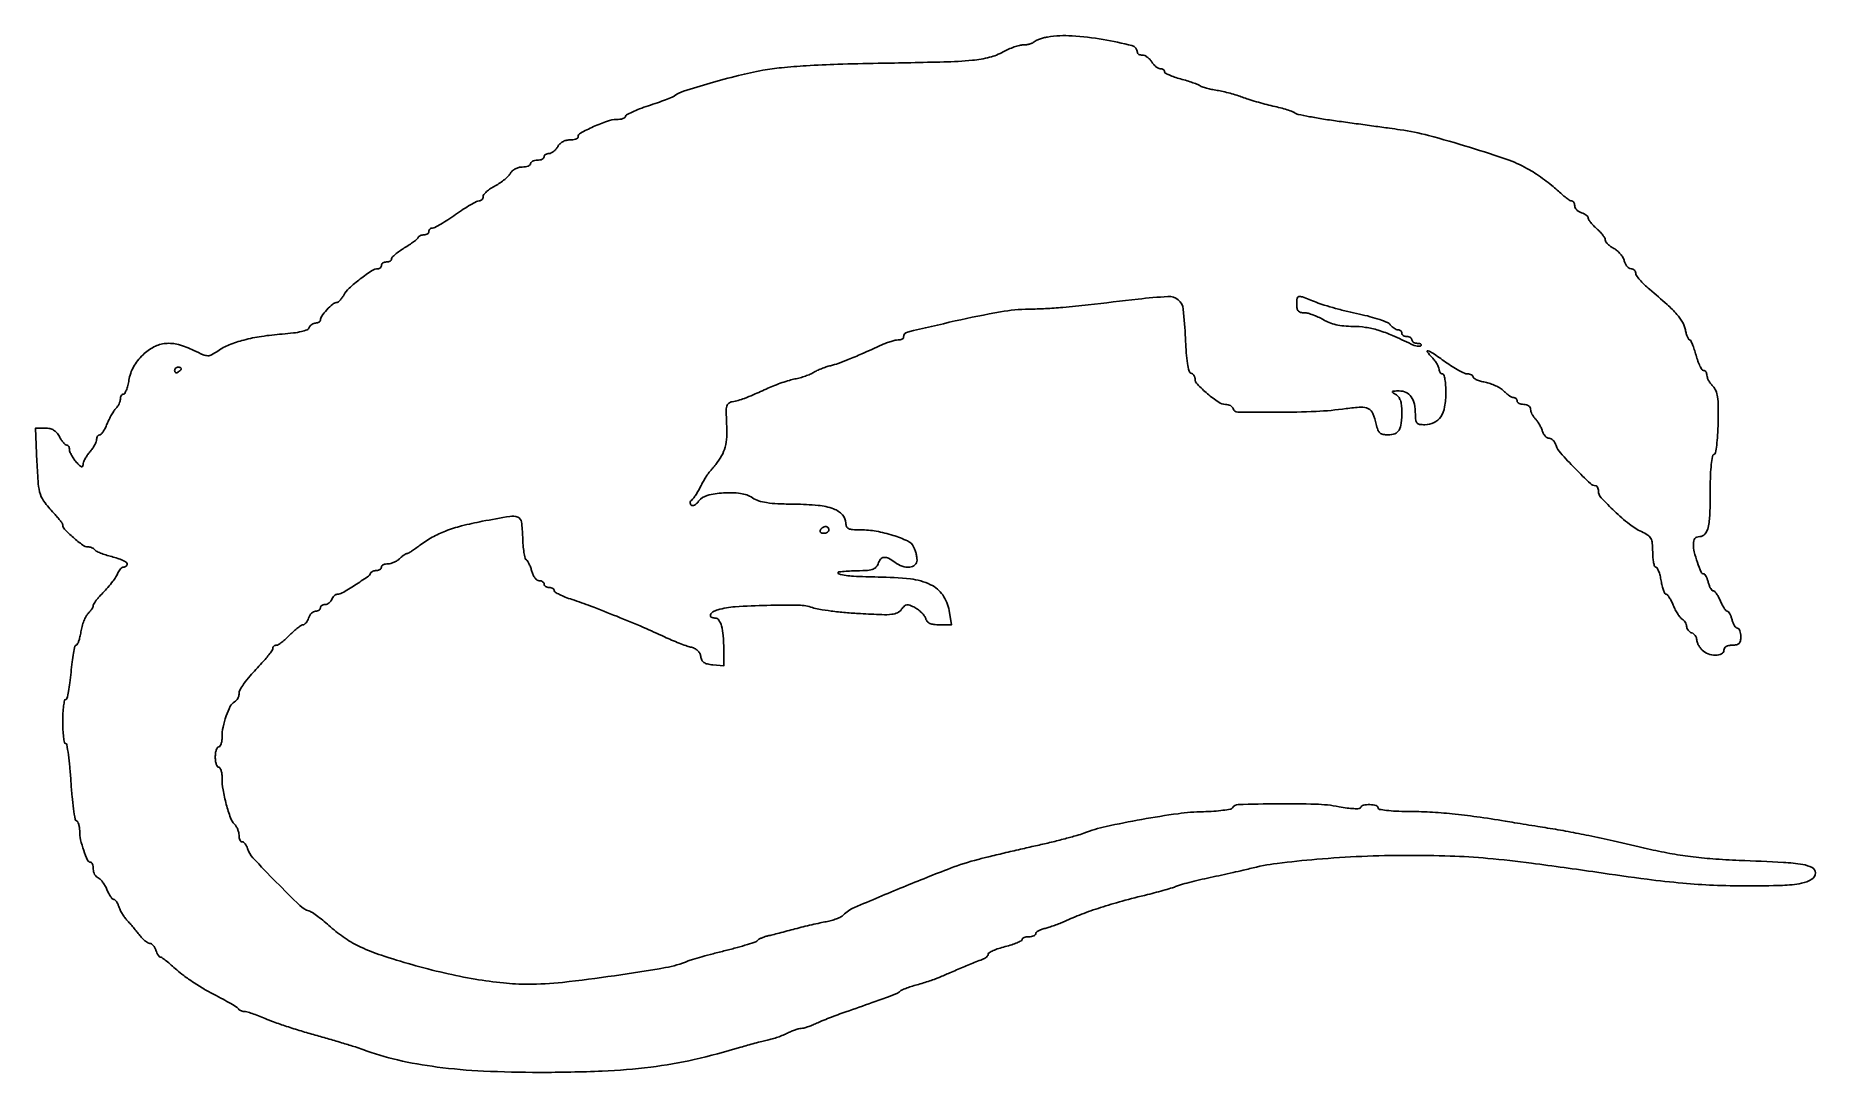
# Model space of a CAD drawing. Extents: x 0 to 525, y 0 to 306.
import ezdxf

# ---------------------------------------------------------------- set-up
doc = ezdxf.new("R2010")
doc.units = 0

msp = doc.modelspace()

# ---------------------------------------------------------------- linework, layer by layer
for points in [[(298.5, 305.334234, 0.022436), (297.281836, 305.079479, 0.023031), (296.102188, 304.718347, 0.023537), (295.112512, 304.311312, 0.083633), (294.55, 303.923053, -0.087842), (294.026728, 303.568297, -0.035348), (293.212372, 303.271147, -0.033609), (292.269018, 303.068086, -0.036223), (291.330416, 303, 0.061283), (290.211279, 302.862314, 0.021865), (288.665409, 302.403446, 0.021313), (286.996006, 301.746532, 0.023565), (285.445126, 300.969179, -0.065397), (281.403004, 299.349319, -0.03986), (276.326776, 298.473437, -0.016776), (267.889442, 297.986593, -0.001842), (248.5, 297.590921, 0.003655), (236.65979, 297.306366, 0.007382), (227.339, 296.876373, 0.009231), (220.003987, 296.293311, 0.020991), (214.5, 295.519026, 0.015348), (207.309217, 293.968096, 0.009403), (198.930796, 291.721966, 0.006047), (191.092552, 289.358805, 0.085784), (188.5, 288.022033, -0.065198), (187.799039, 287.623476, -0.005194), (185.810937, 286.837687, -0.006964), (183.408207, 285.954937, -0.005283), (180.75, 285.051577, 0.011501), (178.162966, 284.136362, 0.017887), (175.982812, 283.217689, 0.012452), (174.27393, 282.372145, 0.278487), (174, 281.91847, -0.248413), (173.813291, 281.565855, -0.065621), (173.224362, 281.2698, -0.050708), (172.370974, 281.066901, -0.033036), (171.359531, 281, 0.084537), (168.657598, 280.539883, 0.022576), (164.595336, 278.905615, 0.01559), (160.693151, 276.978042, 0.276975), (160, 275.822745, -0.25474), (159.827756, 275.506605, -0.062805), (159.27596, 275.241681, -0.04892), (158.479413, 275.05987, -0.031671), (157.535184, 275, 0.06707), (156.476687, 274.857372, 0.061821), (155.461803, 274.43858, 0.063312), (154.602331, 273.796922, 0.078068), (154, 273, -0.052011), (153.481872, 272.235006, -0.050946), (152.813763, 271.5875, -0.055403), (152.103741, 271.145075, -0.112104), (151.464816, 271, 0.066486), (150.904866, 270.925212, 0.083557), (150.43029, 270.70625, 0.099365), (150.112892, 270.381345, 0.14491), (150, 270, -0.191087), (149.848523, 269.618118, -0.088204), (149.4125, 269.29375, -0.068025), (148.765418, 269.073693, -0.048028), (148, 269, 0.048028), (147.234582, 268.926307, 0.068025), (146.5875, 268.70625, 0.088204), (146.151477, 268.381882, 0.191087), (146, 268, -0.224226), (145.819221, 267.61715, -0.075912), (145.27596, 267.29375, -0.057746), (144.479035, 267.073148, -0.038692), (143.535184, 267, 0.065861), (142.520692, 266.865786, 0.055386), (141.510582, 266.469668, 0.057623), (140.655768, 265.885483, 0.091448), (140.104154, 265.194613, -0.073606), (139.492203, 264.369851, -0.024395), (138.373381, 263.354967, -0.023686), (137.006097, 262.335729, -0.02481), (135.56897, 261.467209, 0.025702), (134.202497, 260.638059, 0.033343), (133.048385, 259.73596, 0.035276), (132.223702, 258.885768, 0.176718), (132, 258.272596, -0.093726), (131.908134, 257.78682, -0.096537), (131.645574, 257.373825, -0.099091), (131.25382, 257.097393, -0.104618), (130.793444, 257, 0.122331), (130.05741, 256.817184, 0.009475), (128.266236, 255.825, 0.012509), (126.156634, 254.532112, 0.009217), (123.884495, 253, -0.008347), (121.620683, 251.467762, -0.011544), (119.536685, 250.175, -0.008249), (117.7681, 249.172572, -0.125439), (117.091052, 249, 0.090487), (116.674516, 248.923995, 0.095518), (116.320496, 248.70625, 0.099675), (116.083619, 248.381517, 0.108302), (116, 248, -0.140362), (115.890798, 247.618662, -0.099913), (115.583854, 247.29375, -0.085122), (115.1248, 247.074923, -0.068857), (114.583333, 247, 0.051798), (114.016733, 246.941145, 0.054621), (113.484896, 246.767175, 0.060911), (113.064205, 246.511013, 0.12669), (112.833333, 246.207405, -0.120784), (112.519333, 245.784353, -0.011352), (111.496354, 244.975252, -0.014029), (110.210545, 244.060355, -0.010586), (108.75, 243.125846, 0.016623), (107.313587, 242.18215, 0.023269), (106.101563, 241.239473, 0.020861), (105.197107, 240.398094, 0.197457), (105, 239.918441, -0.160334), (104.8847, 239.568123, -0.096665), (104.559375, 239.269792, -0.078256), (104.073653, 239.068305, -0.059325), (103.5, 239, 0.064853), (102.926543, 238.925306, 0.082425), (102.440625, 238.70625, 0.098894), (102.115568, 238.381354, 0.148195), (102, 238, -0.097674), (101.924726, 237.618342, -0.097613), (101.710171, 237.29375, -0.098259), (101.389873, 237.076391, -0.10042), (101.013348, 237, 0.147729), (99.234771, 236.462779, 0.016811), (95.780262, 233.995041, 0.020038), (92.494851, 231.261394, 0.083534), (90.901116, 229.25, -0.030473), (90.355971, 228.388747, -0.037408), (89.742925, 227.660937, -0.040855), (89.151908, 227.148472, -0.159499), (88.698316, 227, 0.185312), (87.646058, 226.596139, 0.024652), (85.926313, 224.887263, 0.025622), (84.383511, 223.010488, 0.160561), (84, 221.84699, -0.161355), (83.892955, 221.523918, -0.096445), (83.590803, 221.248803, -0.077907), (83.13974, 221.062969, -0.058893), (82.606989, 221, 0.087562), (82.035773, 220.899194, 0.066444), (81.471123, 220.60376, 0.065791), (80.998375, 220.166752, 0.081898), (80.696355, 219.651097, -0.209673), (80.075623, 219.023332, -0.035418), (78.429282, 218.501643, -0.028333), (76.029297, 218.066379, -0.011819), (72.754442, 217.740697, 0.018021), (66.649675, 217.057028, 0.02741), (61.423068, 215.98464, 0.031967), (57.093875, 214.544755, 0.054156), (53.73235, 212.737879, -0.026718), (51.921731, 211.632778, -0.130799), (50.765524, 211.356632, -0.095707), (49.449561, 211.646086, -0.010875), (46.666626, 212.919338, 0.045562), (42.142465, 214.621106, 0.089002), (38.318021, 214.970801, 0.100472), (34.920278, 213.969355, 0.071084), (31.69457, 211.623248, 0.031778), (30.102648, 209.867529, 0.041312), (28.89453, 208.064716, 0.043419), (28.044101, 206.165661, 0.041746), (27.520823, 204.123248, -0.020206), (27.187741, 202.543297, -0.030963), (26.760906, 201.211204, -0.031572), (26.307011, 200.234726, -0.274756), (25.912102, 200, 0.154293), (25.564242, 199.890038, 0.097867), (25.26793, 199.580357, 0.080326), (25.067976, 199.117674, 0.061982), (25, 198.571429, -0.071899), (24.90709, 197.928656, -0.038063), (24.620407, 197.17433, -0.036919), (24.202363, 196.43235, -0.046868), (23.70777, 195.821429, 0.047457), (23.120736, 195.094582, 0.015977), (22.404712, 193.933482, 0.015731), (21.690155, 192.591183, 0.017383), (21.086449, 191.25, -0.021649), (20.513304, 190.005184, -0.030491), (19.889667, 188.954688, -0.03088), (19.298057, 188.189957, -0.215917), (18.87868, 188, 0.151245), (18.543581, 187.896263, 0.098405), (18.258112, 187.604322, 0.081374), (18.065558, 187.168016, 0.063392), (18, 186.65301, -0.097252), (17.868081, 185.981189, -0.02829), (17.4125, 185.024305, -0.027277), (16.765465, 183.981775, -0.026119), (16, 183, 0.028902), (15.234573, 182.006932, 0.02877), (14.5875, 180.930749, 0.030036), (14.134856, 179.927334, 0.09118), (14, 179.193981, -0.137617), (13.859293, 178.692434, -0.366974), (13.53233, 178.583961, -0.102864), (12.949757, 178.97243, -0.015809), (12, 180, -0.026119), (11.234535, 180.981775, -0.027277), (10.5875, 182.024305, -0.02829), (10.131919, 182.981189, -0.097252), (10, 183.65301, 0.059797), (9.938174, 184.168131, 0.078632), (9.755888, 184.604322, 0.096897), (9.485945, 184.896432, 0.159232), (9.16898, 185, -0.183041), (8.764828, 185.153081, -0.03302), (8.189046, 185.734375, -0.031775), (7.573145, 186.542722, -0.024046), (7, 187.5, 0.053721), (6.223235, 188.638479, 0.081383), (5.309906, 189.411384, 0.081411), (4.197923, 189.85223, 0.053797), (2.82848, 190), (-0.005081, 190), (0.40055, 180.061535, 0.009093), (0.784706, 173.55554, 0.063557), (1.428368, 170.445929, 0.083755), (2.777334, 167.9659, 0.021636), (5.75, 164.497306, -0.011967), (6.611796, 163.530221, -0.01626), (7.339062, 162.614965, -0.013155), (7.890994, 161.829656, -0.147636), (8, 161.468531, 0.198376), (8.519621, 160.210382, 0.01668), (11.135006, 157.753764, 0.017962), (13.90673, 155.490158, 0.163665), (15.36406, 155, -0.052232), (15.984887, 154.934968, -0.048479), (16.595299, 154.74238, -0.051897), (17.10632, 154.459078, -0.102183), (17.423985, 154.122995, 0.144088), (17.873243, 153.720124, 0.01647), (19.133654, 153.169501, 0.0188), (20.713542, 152.608251, 0.014269), (22.483002, 152.108597, -0.019244), (24.213698, 151.60125, -0.028939), (25.673132, 151.015793, -0.0283), (26.750241, 150.433022, -0.260212), (27, 149.985602, -0.103775), (26.921095, 149.609523, -0.098939), (26.697031, 149.289521, -0.096761), (26.362303, 149.075073, -0.094495), (25.968615, 149, 0.135188), (25.52679, 148.878318, 0.062056), (25.051546, 148.508377, 0.054875), (24.617185, 147.966557, 0.049969), (24.295006, 147.326391, -0.047026), (23.703043, 146.132758, -0.028304), (22.795646, 144.837136, -0.015668), (21.286177, 143.040995, -0.003075), (18.453582, 139.916112, 0.021219), (17.897146, 139.255615, 0.024563), (17.42699, 138.580839, 0.024679), (17.090029, 137.978553, 0.115696), (17, 137.594684, -0.121637), (16.906349, 137.215418, -0.026594), (16.559513, 136.633309, -0.026204), (16.074488, 135.98582, -0.022525), (15.500471, 135.357614, 0.076158), (14.880414, 134.513193, 0.026955), (14.256872, 133.144415, 0.026019), (13.723531, 131.543234, 0.027743), (13.372663, 129.929042, -0.018728), (13.07369, 128.423381, -0.029003), (12.692922, 127.154156, -0.02843), (12.28897, 126.215233, -0.284217), (11.940916, 126, 0.350717), (11.596645, 125.724649, 0.009009), (11.168473, 123.65, 0.015279), (10.765011, 121.067074, 0.009346), (10.439598, 118, -0.010132), (10.109318, 114.932994, -0.016525), (9.690923, 112.35, -0.01045), (9.242786, 110.293248, -0.346822), (8.870875, 110, 0.35763), (8.526918, 109.717902, 0.015948), (8.255819, 108.090625, 0.020719), (8.062717, 105.992015, 0.012582), (8, 103.5, 0.01239), (8.061763, 101.007973, 0.020411), (8.251942, 98.909375, 0.015516), (8.518766, 97.279014, 0.35868), (8.857673, 97, -0.368159), (9.221343, 96.690238, -0.005423), (9.670652, 93.695313, -0.011741), (10.08865, 90.063394, -0.007119), (10.420868, 85.75, 0.007589), (10.758948, 81.41371, 0.011966), (11.194329, 77.706771, 0.006024), (11.666885, 74.640112, 0.272458), (12.063195, 74.166667, -0.181797), (12.42389, 73.861922, -0.050057), (12.724813, 73.168772, -0.043664), (12.931168, 72.255771, -0.033765), (13, 71.237665, 0.054734), (13.289132, 68.604309, 0.028718), (14.18859, 65.430233, 0.021253), (15.316033, 62.574836, 0.296302), (16.200888, 62, -0.229125), (16.50698, 61.851962, -0.073899), (16.765261, 61.403281, -0.056292), (16.941601, 60.746548, -0.037482), (17, 59.968615, 0.06403), (17.105057, 59.151609, 0.061391), (17.41373, 58.375187, 0.066256), (17.869698, 57.754189, 0.110123), (18.408443, 57.39676, -0.105479), (19.032923, 56.990659, -0.034232), (19.759439, 56.15491, -0.032379), (20.46176, 55.088579, -0.031257), (21.029763, 53.928145, 0.0221), (21.553492, 52.806642, 0.030952), (22.124675, 51.860143, 0.031585), (22.667092, 51.172671, 0.21305), (23.053933, 51, -0.191346), (23.411474, 50.857972, -0.050338), (23.822577, 50.383501, -0.043631), (24.216788, 49.704741, -0.032919), (24.531333, 48.90128, 0.036961), (24.905181, 47.968591, 0.020792), (25.486835, 46.895446, 0.020659), (26.167671, 45.85531, 0.031588), (26.84872, 45.020048, -0.008464), (27.62302, 44.155301, -0.003905), (28.602437, 43.005469, -0.003866), (29.613648, 41.780233, -0.005355), (30.5, 40.665009, 0.025513), (31.352501, 39.676891, 0.029864), (32.259892, 38.834578, 0.031042), (33.097657, 38.228299, 0.132086), (33.682612, 38.046241, -0.139304), (34.181836, 37.883068, -0.063041), (34.704298, 37.426083, -0.05535), (35.169472, 36.768461, -0.049473), (35.5, 36, 0.02908), (35.793056, 35.234174, 0.039771), (36.148958, 34.5875, 0.044876), (36.512649, 34.130614, 0.205), (36.817832, 34, -0.160746), (37.242734, 33.859774, -0.00689), (38.512635, 32.891762, -0.011188), (39.997223, 31.672794, -0.007677), (41.628191, 30.227273, 0.027104), (43.694423, 28.534579, 0.01235), (46.561823, 26.541336, 0.012188), (49.694506, 24.58435, 0.016397), (52.627747, 22.977273, -0.006277), (55.285207, 21.590462, -0.009257), (57.579192, 20.301137, -0.005128), (59.46903, 19.166224, -0.15152), (59.833333, 18.75, 0.123422), (60.058084, 18.462688, 0.059724), (60.460542, 18.220313, 0.053869), (60.965537, 18.055692, 0.051919), (61.500428, 18, -0.072683), (62.283245, 17.885601, -0.009915), (63.862063, 17.379777, -0.011232), (65.71893, 16.697037, -0.009272), (67.667095, 15.888602, 0.017844), (70.191842, 14.891279, 0.005681), (74.017834, 13.584378, 0.005662), (78.317002, 12.223936, 0.006282), (82.5, 11.009377, -0.003168), (86.621875, 9.840344, -0.003148), (90.7375, 8.616706, -0.003085), (94.322441, 7.502025, -0.012276), (96.5, 6.75085, 0.032849), (106.74451, 3.681956, 0.024231), (118.402814, 1.597439, 0.020431), (132.121479, 0.392295, 0.011795), (148.691553, 0.008205, 0.010025), (167.143773, 0.385847, 0.021054), (181.434688, 1.569167, 0.024146), (194.266311, 3.811419, 0.018635), (208, 7.443481, -0.005518), (209.965446, 8.018827, -0.004074), (212.1526, 8.613771, -0.004117), (214.229, 9.142214, -0.009205), (215.81736, 9.50168, 0.019814), (217.282855, 9.866183, 0.012815), (218.948271, 10.397876, 0.012886), (220.551529, 11.002127, 0.023673), (221.81736, 11.588089, -0.018239), (222.943392, 12.124268, -0.018107), (224.108205, 12.578359, -0.018293), (225.153536, 12.900488, -0.064534), (225.848871, 12.993839, 0.063559), (226.568545, 13.089037, 0.015199), (227.727155, 13.433339, 0.015377), (229.043518, 13.913855, 0.014674), (230.348871, 14.481359, -0.01219), (231.935651, 15.180606, -0.004581), (234.189981, 16.085013, -0.004535), (236.663323, 17.025313, -0.005497), (239, 17.8604, 0.001439), (246.784596, 20.571434, 0.00653), (251.295008, 22.223265, 0.006162), (254.252389, 23.39229, 0.130291), (255, 23.958139, -0.127316), (255.403395, 24.26719, -0.009914), (256.675, 24.776038, -0.013025), (258.239914, 25.320417, -0.009576), (260, 25.844831, 0.006266), (261.869529, 26.388408, 0.005875), (263.765625, 26.990006, 0.005858), (265.435182, 27.563178, 0.020034), (266.5, 27.991544, -0.004382), (269.644252, 29.37228, -0.002268), (273.59636, 31.045426, -0.001858), (277.361503, 32.602904, -0.012516), (279.25, 33.321247, 0.04461), (279.919544, 33.626377, 0.052469), (280.485937, 34.032109, 0.060518), (280.874367, 34.471906, 0.151792), (281, 34.876203, -0.272035), (281.254551, 35.309444, -0.022614), (282.46875, 35.915782, -0.025247), (284.083991, 36.537528, -0.016518), (286, 37.096638, 0.014262), (287.916217, 37.646439, 0.022104), (289.53125, 38.239887, 0.01799), (290.767007, 38.810095, 0.282825), (291, 39.18905, -0.224318), (291.146671, 39.499525, -0.075874), (291.5875, 39.761783, -0.057719), (292.23414, 39.940682, -0.038669), (293, 40, 0.042643), (293.765676, 40.06542, 0.062301), (294.4125, 40.261905, 0.081793), (294.850821, 40.550695, 0.209225), (295, 40.891592, -0.219718), (295.179619, 41.280607, -0.046275), (295.807813, 41.722651, -0.04045), (296.696856, 42.14103, -0.02868), (297.75, 42.468706, 0.016463), (299.01839, 42.829629, 0.00861), (300.573438, 43.357701, 0.008555), (302.151165, 43.954621, 0.01296), (303.5, 44.532425, -0.016539), (308.527159, 46.64347, -0.013036), (314.096301, 48.60359, -0.011401), (320.481945, 50.506017, -0.007232), (328, 52.443997, 0.005189), (330.635182, 53.111812, 0.005675), (333.178125, 53.815387, 0.005333), (335.339254, 54.464865, 0.028014), (336.5, 54.899945, -0.035341), (337.720082, 55.337002, -0.005162), (340.2625, 56.02152, -0.005815), (343.290444, 56.765873, -0.004958), (346.5, 57.481911, 0.001515), (349.83209, 58.201236, 0.001425), (353.228399, 58.955353, 0.001416), (356.235345, 59.640971, 0.004936), (358.171144, 60.108306, -0.030219), (366.203135, 61.622539, -0.01045), (377.946109, 62.860335, -0.01015), (391.235724, 63.709631, -0.010263), (404.499916, 64.014691, -0.00916), (417.238387, 63.812762, -0.013653), (428.36108, 63.128127, -0.010642), (441.267266, 61.701875, -0.003351), (460.5, 59.029878, 0.00363), (475.337265, 56.977002, 0.009864), (485.884888, 55.806733, 0.012477), (494.941525, 55.209773, 0.010084), (504.6849, 55.00807, 0.007331), (515.254254, 55.15742, 0.039995), (520.935843, 55.777667, 0.093715), (523.937195, 56.961047, 0.257565), (525, 58.887351, 0.283037), (524.064949, 60.406843, 0.076752), (521.260379, 61.318551, 0.027044), (515.588138, 61.927951, 0.002965), (502.5, 62.543794, -0.007935), (494.701519, 62.988452, -0.013243), (488.159906, 63.640242, -0.014282), (482.025963, 64.594644, -0.011535), (475.5, 65.958253, 0.001701), (465.377186, 68.282099, 0.004526), (458.12984, 69.851092, 0.005903), (452.091425, 71.027088, 0.005824), (446, 72.06577, -0.000627), (443.075684, 72.533186, -0.00039), (439.646875, 73.088397, -0.000391), (436.265581, 73.64134, -0.000709), (433.5, 74.099848, 0.006479), (425.109787, 75.391579, 0.010195), (417.871644, 76.260026, 0.011385), (411.250757, 76.765875, 0.012117), (404.75, 76.956088, -0.009589), (401.235354, 77.041144, -0.018845), (398.448478, 77.267538, -0.014758), (396.350533, 77.580874, -0.363053), (396, 78, 0.341964), (395.437949, 78.725698, 0.058344), (393.588302, 78.97928, 0.05526), (391.652203, 78.803165, 0.259162), (390.833333, 78.101757, -0.300759), (390.410429, 77.792668, -0.021577), (388.884258, 77.787031, -0.023848), (386.890045, 77.96125, -0.013566), (384.5, 78.351757, 0.039471), (377.592829, 79.115932, 0.010359), (366.448368, 79.233712, 0.00398), (354.741458, 79.021677, 0.252987), (353.019913, 78.03222, -0.212219), (352.440135, 77.636433, -0.012115), (350.253163, 77.29129, -0.016799), (347.548149, 77.023424, -0.011405), (344.455699, 76.892533, 0.029428), (336.981375, 76.30587, 0.010153), (326.275154, 74.605853, 0.00985), (315.761381, 72.502202, 0.035656), (309.223644, 70.562218, -0.020616), (307.160611, 69.881945, -0.004849), (303.65632, 68.921179, -0.004987), (299.601579, 67.894807, -0.004888), (295.5, 66.942353, 0.001967), (291.123458, 65.952954, 0.001407), (286.234375, 64.812956, 0.00142), (281.581441, 63.700252, 0.003045), (278, 62.809901, 0.029257), (269.849044, 60.214645, 0.0061), (255.901459, 54.660816, 0.003201), (241.535741, 48.628537, 0.095652), (238.291327, 46.434184, -0.077105), (237.518638, 45.869038, -0.025867), (236.241801, 45.289835, -0.025031), (234.740621, 44.785537, -0.026132), (233.217854, 44.442162, 0.009982), (231.408872, 44.095208, 0.004133), (228.976495, 43.557098, 0.004087), (226.377931, 42.937247, 0.005256), (224, 42.322848, -0.001572), (221.710941, 41.713384, -0.001498), (219.38125, 41.108398, -0.001485), (217.319819, 40.586184, -0.005338), (216, 40.270939, 0.022952), (215.005288, 39.995984, 0.026159), (214.083507, 39.640701, 0.026664), (213.342942, 39.261249, 0.115558), (212.986405, 38.924465, -0.166676), (212.489992, 38.541818, -0.005063), (209.983922, 37.721736, -0.009491), (206.967207, 36.83087, -0.006359), (203.486405, 35.921844, 0.003221), (199.899042, 35.009004, 0.003921), (196.552257, 34.106296, 0.003308), (193.749627, 33.306721, 0.027299), (192.5, 32.865929, -0.055557), (185.780906, 30.914183, -0.006908), (170.733124, 28.518454, -0.008531), (155.42413, 26.56358, -0.027636), (145.198784, 26.003806, -0.025738), (138.009584, 26.378219, -0.016017), (129.642104, 27.519242, -0.014757), (120.513264, 29.341918, -0.012563), (111, 31.78835, -0.010165), (102.0181, 34.538857, -0.029221), (95.956613, 36.931233, -0.039238), (91.302262, 39.55168, -0.036647), (87, 42.921627, 0.012074), (85.140897, 44.531207, 0.013575), (83.276084, 45.985353, 0.012905), (81.630415, 47.133908, 0.068418), (80.641988, 47.6076, -0.114738), (77.965585, 49.20738, -0.006258), (70.942479, 56.151505, -0.006357), (64.105324, 63.261696, -0.111909), (62.499892, 66.000341, 0.039716), (62.188254, 66.765608, 0.049705), (61.777703, 67.4126, 0.058095), (61.3355, 67.858863, 0.170089), (60.932612, 68, -0.196334), (60.576353, 68.1455, -0.08644), (60.273955, 68.566518, -0.066345), (60.068636, 69.190413, -0.046391), (60, 69.928571, 0.057614), (59.903442, 70.763757, 0.03888), (59.612424, 71.678795, 0.039041), (59.185921, 72.531719, 0.060801), (58.680592, 73.178571, -0.111026), (57.487915, 75.066261, -0.020266), (56.251405, 79.038014, -0.022896), (55.304441, 83.363922, -0.042456), (55, 86.94282, 0.031022), (54.927264, 88.114014, 0.048057), (54.70625, 89.101953, 0.06142), (54.384422, 89.787664, 0.257818), (54, 90, -0.254951), (53.615738, 90.209557, -0.06271), (53.29375, 90.88125, -0.048861), (53.072766, 91.850749, -0.031626), (53, 93, -0.031626), (53.072766, 94.149251, -0.048861), (53.29375, 95.11875, -0.06271), (53.615738, 95.790443, -0.254951), (54, 96, 0.247111), (54.383849, 96.202045, 0.066195), (54.70625, 96.837416, 0.051078), (54.927146, 97.758792, 0.033322), (55, 98.850777, -0.050052), (55.299282, 101.832995, -0.034253), (56.202891, 105.116863, -0.032941), (57.417154, 107.966134, -0.141871), (58.66093, 109.29969, 0.069956), (59.173169, 109.71226, 0.053549), (59.606648, 110.287142, 0.054421), (59.901113, 110.928622, 0.080576), (60, 111.538259, -0.11961), (60.316182, 112.841072, -0.038975), (61.364904, 114.535999, -0.022986), (63.288596, 116.924806, -0.005318), (66.75, 120.757339, 0.011293), (67.994868, 122.169243, 0.015485), (69.045312, 123.497708, 0.012176), (69.846917, 124.635543, 0.148423), (70, 125.139879, -0.119428), (70.079493, 125.46794, -0.100673), (70.30365, 125.747339, -0.092135), (70.638895, 125.93497, -0.081806), (71.033704, 126, 0.143532), (71.598992, 126.165687, 0.019336), (72.625206, 126.88125, 0.021015), (73.80141, 127.851206, 0.016287), (75, 129, -0.015244), (76.193675, 130.14887, -0.019992), (77.354999, 131.11875, -0.0179), (78.364006, 131.839143, -0.147107), (78.898909, 132, 0.166069), (79.314856, 132.14207, 0.059433), (79.767835, 132.5875, 0.050861), (80.185789, 133.234657, 0.041141), (80.5, 134, -0.06077), (80.849532, 134.764714, -0.063046), (81.36914, 135.4125, -0.069989), (81.972302, 135.851427, -0.122947), (82.567388, 136, 0.068054), (83.114976, 136.074877, 0.084602), (83.57917, 136.29375, 0.099744), (83.889573, 136.61866, 0.141874), (84, 137, -0.138107), (84.107379, 137.381338, -0.100138), (84.409197, 137.70625, -0.085896), (84.860624, 137.925009, -0.070083), (85.393011, 138, 0.096313), (85.968559, 138.111903, 0.06686), (86.545909, 138.440625, 0.064359), (87.037471, 138.926569, 0.074185), (87.361626, 139.5, -0.056739), (87.660091, 140.073628, -0.058393), (88.077414, 140.559375, -0.064684), (88.544726, 140.889605, -0.1221), (88.990055, 141, 0.134362), (90.390358, 141.383212, 0.007869), (94.193194, 143.714672, 0.007681), (97.928715, 146.167868, 0.139934), (98.833333, 147.25, -0.12921), (99.063522, 147.537453, -0.058488), (99.484896, 147.779687, -0.052342), (100.016711, 147.944374, -0.048968), (100.583333, 148, 0.068857), (101.1248, 148.074923, 0.085122), (101.583854, 148.29375, 0.099913), (101.890798, 148.618662, 0.140362), (102, 149, -0.185417), (102.146613, 149.381768, -0.090018), (102.566518, 149.70625, -0.069864), (103.190576, 149.926196, -0.049879), (103.928571, 150, 0.064082), (104.776513, 150.109123, 0.039128), (105.73125, 150.440625, 0.038656), (106.641413, 150.925727, 0.054664), (107.357143, 151.5, -0.019568), (107.978223, 152.07428, -0.023849), (108.603975, 152.559375, -0.02339), (109.158035, 152.910604, -0.130283), (109.495293, 153, 0.133806), (109.887473, 153.106866, 0.008803), (110.896887, 153.725286, 0.012257), (112.084062, 154.52325, 0.008825), (113.370549, 155.46906, -0.036651), (116.955877, 157.809528, -0.034775), (120.906661, 159.648014, -0.029168), (125.667259, 161.16091, -0.01508), (131.76506, 162.519541, -0.00577), (139.905729, 163.980121, -0.135444), (142.213406, 163.740978, -0.272891), (143.32514, 162.324613, -0.027428), (143.672799, 157.866556, 0.014039), (143.795167, 155.472103, 0.019887), (144.048249, 153.353698, 0.016432), (144.377161, 151.657503, 0.193735), (144.752927, 151.116556, -0.108353), (145.159249, 150.700855, -0.027888), (145.613887, 149.873301, -0.027054), (146.038376, 148.847943, -0.024604), (146.36508, 147.75, 0.047896), (146.732199, 146.697928, 0.058314), (147.275432, 145.807813, 0.068948), (147.902723, 145.201168, 0.159069), (148.519052, 145, -0.065727), (149.085195, 144.925255, -0.083036), (149.564972, 144.70625, -0.099156), (149.885879, 144.381348, -0.14642), (150, 144, 0.148195), (150.115568, 143.618646, 0.098894), (150.440625, 143.29375, 0.082425), (150.926543, 143.074694, 0.064853), (151.5, 143, -0.059406), (152.07365, 142.931602, -0.07832), (152.559375, 142.729858, -0.096705), (152.884695, 142.431138, -0.160145), (153, 142.080367, 0.26404), (153.251475, 141.637359, 0.018817), (154.542188, 140.931278, 0.022576), (156.23819, 140.178358, 0.014844), (158.25, 139.459974, -0.012987), (163.732047, 137.525347, -0.004693), (171.419677, 134.50269, -0.004786), (179.279649, 131.238909, -0.009217), (185.5, 128.449263, 0.008982), (187.611792, 127.500989, 0.008186), (189.822252, 126.598258, 0.008219), (191.82421, 125.856329, 0.02614), (193.192773, 125.453587, -0.053273), (194.361483, 125.039674, -0.076067), (195.269032, 124.420564, -0.084547), (195.883025, 123.615569, -0.085547), (196.192773, 122.655955, 0.082033), (196.520973, 121.614369, 0.124397), (197.141579, 120.90172, 0.094527), (198.163246, 120.447544, 0.033436), (199.75, 120.186642), (203, 119.873283), (202.986345, 124.686642, 0.017901), (202.826627, 128.818517, 0.049565), (202.324972, 131.681086, 0.083695), (201.512419, 133.409143, 0.245846), (200.383369, 134, -0.127475), (199.313683, 134.277221, -0.367216), (199.063827, 134.941474, -0.177133), (199.766573, 135.784812, -0.060953), (201.25, 136.418474, -0.054164), (206.349263, 137.313351, -0.010424), (215.733303, 137.732647, -0.008803), (225.152614, 137.791027, -0.082847), (229.122366, 137.082073, 0.045205), (231.07572, 136.579771, 0.00883), (234.674178, 136.059127, 0.00931), (238.904648, 135.602976, 0.008502), (243.27909, 135.288408, 0.004298), (249.660881, 134.99344, 0.035716), (252.554443, 135.09131, 0.087276), (254.234951, 135.573318, 0.122099), (255.428572, 136.571429, -0.04083), (256.287384, 137.56458, -0.164614), (256.99914, 137.908305, -0.131839), (257.867966, 137.787133, -0.022668), (259.382911, 137.062664, -0.040511), (260.414825, 136.397777, -0.035172), (261.379362, 135.545533, -0.036768), (262.143765, 134.644075, -0.080794), (262.550817, 133.839888, 0.104631), (263.030379, 132.994168, 0.106664), (263.808505, 132.422123, 0.075988), (264.976579, 132.099194, 0.029519), (266.655286, 132), (270.175796, 132), (269.468511, 136.186381, 0.110004), (267.589405, 140.803752, 0.131694), (264.019664, 143.830647, 0.083265), (258.050673, 145.516487, 0.02436), (248.5, 146.094103, -0.011132), (241.238626, 146.340784, -0.046478), (236.916421, 146.990095, -0.826742), (236.947622, 147.57962, -0.030343), (241.182612, 147.90032, 0.009037), (244.919963, 148.023657, 0.057155), (246.794839, 148.336331, 0.124236), (247.854721, 148.952562, 0.12302), (248.5, 150, -0.095172), (249.223322, 151.333193, -0.199964), (250.245038, 151.877109, -0.143257), (251.620636, 151.612403, -0.043246), (253.44113, 150.468197, 0.07525), (255.64542, 149.271582, 0.109934), (257.82831, 148.990335, 0.162182), (259.378775, 149.668676, 0.21231), (260, 151.065741, 0.039404), (259.926679, 151.994667, 0.023381), (259.701203, 153.082979, 0.023308), (259.372619, 154.154114, 0.036802), (258.982819, 155.032103, 0.163188), (257.182052, 156.729561, 0.03132), (252.938165, 158.374299, 0.033225), (247.970208, 159.593662, 0.043593), (243.318499, 160, -0.015149), (240.969264, 160.071193, -0.092442), (239.796107, 160.364446, -0.185242), (239.210334, 160.962345, -0.102563), (239, 161.976947, 0.190443), (238.029481, 164.432583, 0.116312), (235.398499, 166.180691, 0.065338), (230.813494, 167.227094, 0.021341), (223.871555, 167.582922, -0.008291), (218.909974, 167.707575, -0.026739), (215.626011, 168.021039, -0.040471), (213.276299, 168.570037, -0.067506), (211.445954, 169.443455, 0.11314), (207.929395, 170.745931, 0.048214), (202.88338, 170.912721, 0.047746), (198.092221, 170.145763, 0.173014), (195.577947, 168.437487, -0.045259), (194.977597, 167.755508, -0.071779), (194.343187, 167.30718, -0.101165), (193.776511, 167.1502, -0.216803), (193.360721, 167.305945, -0.107759), (193.129734, 167.665756, -0.11776), (193.079455, 168.077264, -0.11394), (193.220921, 168.477488, -0.096114), (193.530555, 168.804373, 0.074181), (193.999629, 169.258259, 0.0161), (194.657634, 170.17691, 0.016451), (195.356548, 171.300492, 0.015088), (196.001594, 172.5, -0.009245), (196.648641, 173.737686, -0.008709), (197.353593, 174.975743, -0.008704), (198.016313, 176.050767, -0.029675), (198.5, 176.715296, -0.000218), (198.963061, 177.277551, -0.000118), (199.533702, 177.969483, -0.000117), (200.115248, 178.673962, -0.000185), (200.614729, 179.278282, 0.045889), (202.347599, 181.814696, 0.061596), (203.391113, 184.392754, 0.053682), (203.860799, 187.412304, 0.025771), (203.843211, 191.338044, -0.008148), (203.701171, 194.912644, -0.068885), (203.884117, 196.508578, -0.172826), (204.444627, 197.338589, -0.119304), (205.5, 197.781167, 0.029339), (207.232388, 198.165394, 0.021454), (209.103272, 198.785013, 0.012777), (211.672137, 199.835779, 0.002852), (216, 201.766055, -0.013761), (217.978853, 202.597379, -0.010221), (220.20625, 203.409827, -0.010348), (222.340945, 204.090384, -0.022899), (224, 204.50014, 0.019869), (225.486588, 204.857762, 0.015817), (227.059375, 205.357141, 0.016098), (228.488598, 205.913571, 0.038231), (229.5, 206.439973, -0.029976), (230.476902, 206.969074, -0.014472), (231.78356, 207.533115, -0.014295), (233.183742, 208.04418, -0.019903), (234.465309, 208.414903, 0.024528), (236.770151, 209.104788, 0.011334), (239.69638, 210.21474, 0.007665), (243.696642, 211.908572, 0.002387), (249.651129, 214.572273, -0.016941), (250.974862, 215.118781, -0.01642), (252.346282, 215.580605, -0.016577), (253.577934, 215.906713, -0.056481), (254.401129, 216, 0.046715), (255.013082, 216.057299, 0.06668), (255.530332, 216.228645, 0.0868), (255.879276, 216.481049, 0.19528), (256, 216.778366, -0.34668), (257.2239, 218.331386, -0.00376), (271.285147, 221.600294, -0.010665), (284.668053, 224.307155, -0.042468), (293, 225.087249, 0.011282), (297.867927, 225.238356, 0.009521), (303.008458, 225.612398, 0.004988), (310.506528, 226.377237, 0.000793), (325.18257, 228.045929, -0.014003), (334.02505, 228.815371, -0.189215), (337.053148, 227.827949, -0.19665), (338.540117, 225.061711, -0.015295), (339.176297, 216.514664, 0.008137), (339.435458, 212.199246, 0.020194), (339.803783, 209.055737, 0.020329), (340.248305, 206.836327, 0.258199), (340.804299, 206.2319, -0.085149), (341.261298, 205.98718, -0.069295), (341.648763, 205.588316, -0.069745), (341.910384, 205.101665, -0.088733), (342, 204.600666, 0.196817), (342.687105, 202.922743, 0.023223), (345.70703, 200.126121, 0.025008), (348.992061, 197.625804, 0.151283), (351.013053, 197, -0.063869), (351.740454, 196.906703, -0.063467), (352.422434, 196.632812, -0.069287), (352.95821, 196.228034, -0.115567), (353.254806, 195.75, 0.317728), (354.622866, 194.751882, 0.003813), (366.259184, 194.665758, 0.011353), (377.708724, 194.928328, 0.023855), (386.566293, 195.757455, -0.021577), (390.956174, 196.18855, -0.133565), (393.151541, 195.718745, -0.176813), (394.484912, 194.271332, -0.044579), (395.463456, 191.166384, 0.033057), (395.947993, 189.495798, 0.122684), (396.555686, 188.593146, 0.138064), (397.47209, 188.139431, 0.046365), (398.972466, 188, 0.091433), (400.964632, 188.367371, 0.173188), (402.189448, 189.415229, 0.106576), (402.827657, 191.422918, 0.023862), (403, 195.032097, 0.02916), (402.895863, 196.816227, 0.056863), (402.571038, 198.20221, 0.073517), (402.023712, 199.226898, 0.101857), (401.25, 199.919901, -0.017769), (400.327215, 200.502236, -0.457292), (400.297269, 200.762602, -0.199505), (400.6585, 200.929876, -0.007157), (402.214816, 200.969591, -0.112923), (404.267059, 200.524241, -0.132293), (405.784307, 199.242008, -0.102661), (406.702355, 197.079584, -0.04926), (407, 194.065741, 0.028844), (407.098515, 192.359462, 0.156461), (407.476516, 191.525919, 0.173196), (408.245534, 191.114101, 0.037182), (409.777759, 191, 0.112497), (412.504114, 191.621277, 0.136687), (414.467509, 193.342594, 0.101641), (415.630927, 196.283331, 0.043562), (416, 200.511431, 0.017141), (415.927853, 202.615386, 0.027923), (415.70625, 204.387733, 0.027074), (415.391006, 205.708177, 0.33203), (415, 206, -0.130232), (414.618647, 206.101042, -0.100668), (414.29375, 206.385235, -0.088576), (414.07524, 206.810359, -0.07466), (414, 207.311439, 0.102457), (413.865281, 207.961982, 0.029783), (413.401057, 208.880532, 0.028583), (412.74141, 209.877232, 0.027063), (411.961045, 210.811439, -0.024448), (410.506972, 212.533796, -0.739491), (410.722811, 212.835342, -0.070228), (412.137727, 212.127007, -0.004655), (415.867115, 209.5, 0.014558), (417.85188, 208.159926, 0.017744), (419.786765, 207.028125, 0.016447), (421.458552, 206.197963, 0.107413), (422.36943, 206, -0.052537), (422.993286, 205.934268, -0.072392), (423.52102, 205.738942, -0.092308), (423.875506, 205.450453, -0.177734), (424, 205.111291, 0.258587), (424.213417, 204.726224, 0.036562), (425.044509, 204.287689, 0.034074), (426.193479, 203.875666, 0.022691), (427.555777, 203.555514, -0.036617), (429.059676, 203.157624, -0.027863), (430.63816, 202.513282, -0.028502), (432.05687, 201.737763, -0.0571), (433.055777, 200.944223, 0.023519), (433.873503, 200.200009, 0.026937), (434.722634, 199.571116, 0.027565), (435.490073, 199.123002, 0.118903), (436, 199, -0.099038), (436.381638, 198.923658, -0.097945), (436.70625, 198.70625, -0.097945), (436.923658, 198.381638, -0.099038), (437, 198, 0.191087), (437.151477, 197.618118, 0.088204), (437.5875, 197.29375, 0.068025), (438.234582, 197.073693, 0.048028), (439, 197, -0.069717), (439.764385, 196.892899, -0.085667), (440.4125, 196.580357, -0.100075), (440.845831, 196.116197, -0.138775), (441, 195.571429, 0.075462), (441.098046, 194.925485, 0.038439), (441.40187, 194.16063, 0.037085), (441.844489, 193.403626, 0.045574), (442.368068, 192.774789, -0.042607), (442.942831, 192.092733, -0.022588), (443.539692, 191.161354, -0.022315), (444.06791, 190.147025, -0.032051), (444.435456, 189.20336, 0.052683), (444.804337, 188.360638, 0.058822), (445.330385, 187.647237, 0.067167), (445.926017, 187.161839, 0.138283), (446.5, 187, -0.132547), (447.071356, 186.845828, -0.068364), (447.658951, 186.386364, -0.060429), (448.173128, 185.709908, -0.055531), (448.52824, 184.911025, 0.107119), (449.793718, 182.704686, 0.010169), (454.080314, 178.144817, 0.007295), (458.633909, 173.627925, 0.194074), (460.190729, 173, -0.184129), (460.499663, 172.88224, -0.090416), (460.762277, 172.545328, -0.070285), (460.940251, 172.044459, -0.050312), (461, 171.452179, 0.189636), (461.785538, 169.455489, 0.016162), (465.739902, 165.473872, 0.022155), (470.12052, 161.691762, 0.056269), (473.685925, 159.478797, -0.033002), (475.563538, 158.430889, -0.123862), (476.475656, 157.450428, -0.105505), (476.892263, 156.067499, -0.020596), (477, 153.453083, 0.019289), (477.065873, 151.746197, 0.031231), (477.26793, 150.308093, 0.032645), (477.556822, 149.253164, 0.319841), (477.912102, 149, -0.271692), (478.306089, 148.768851, -0.032949), (478.754789, 147.825, -0.031813), (479.174879, 146.532678, -0.020833), (479.5, 145, 0.018047), (479.816254, 143.467119, 0.027976), (480.209573, 142.175, 0.026789), (480.621272, 141.214628, 0.285456), (480.966577, 141, -0.225589), (481.348199, 140.818589, -0.027231), (481.910642, 140.045312, -0.02809), (482.509568, 138.994968, -0.019559), (483.069956, 137.75, 0.023472), (483.66867, 136.447215, 0.024193), (484.381415, 135.219779, 0.02482), (485.100161, 134.221678, 0.087363), (485.691276, 133.70031, -0.066248), (486.191899, 133.29481, -0.052409), (486.615562, 132.740928, -0.053784), (486.903607, 132.130322, -0.083523), (487, 131.557299, 0.099443), (487.111795, 131.000752, 0.06685), (487.440625, 130.439494, 0.063749), (487.926554, 129.958788, 0.071688), (488.5, 129.638374, -0.077519), (489.073419, 129.309191, -0.065059), (489.559375, 128.802991, -0.066757), (489.88799, 128.203956, -0.092369), (490, 127.602813, 0.08228), (490.111292, 126.931088, 0.037485), (490.461607, 126.110112, 0.035806), (490.97007, 125.280472, 0.041019), (491.571429, 124.571429, 0.107021), (493.334572, 123.43591, 0.087176), (495.546877, 123.021846, 0.115962), (497.321763, 123.41834, 0.287587), (498, 124.5, -0.140575), (498.177821, 125.11998, -0.118484), (498.666667, 125.6, -0.088208), (499.456621, 125.90137, -0.04716), (500.5, 126, 0.045527), (501.768514, 126.115743, 0.152009), (502.5, 126.5, 0.152009), (502.884257, 127.231486, 0.045527), (503, 128.5, 0.037384), (502.928318, 129.457398, 0.056173), (502.711847, 130.265625, 0.073731), (502.39481, 130.817912, 0.229529), (502.019052, 131, -0.196992), (501.598489, 131.172385, -0.05533), (501.141941, 131.734375, -0.046776), (500.722843, 132.542915, -0.034719), (500.410644, 133.5, 0.027224), (500.114105, 134.457477, 0.038775), (499.741233, 135.265625, 0.043724), (499.350931, 135.839583, 0.225251), (499.012912, 136, -0.219615), (498.642047, 136.17115, -0.02878), (498.103882, 136.88125, -0.029097), (497.532113, 137.850873, -0.020483), (497, 139, 0.022853), (496.461331, 140.148976, 0.031795), (495.869869, 141.11875, 0.032857), (495.305848, 141.820631, 0.210056), (494.897732, 142, -0.212683), (494.524516, 142.166274, -0.049025), (494.106303, 142.734375, -0.042311), (493.713805, 143.542689, -0.030401), (493.410644, 144.5, 0.024399), (493.119977, 145.457623, 0.03545), (492.764606, 146.265625, 0.038567), (492.398842, 146.846035, 0.237147), (492.09248, 147, -0.300682), (491.312305, 147.515803, -0.01632), (490.193031, 150.403004, -0.024523), (489.281398, 153.47862, -0.059852), (489, 155.820998, -0.06006), (489.115854, 156.781999, -0.118754), (489.466082, 157.460757, -0.132038), (490.057064, 157.861166, -0.083425), (490.883369, 158, 0.228451), (492.424079, 158.742717, 0.114694), (493.374004, 160.739623, 0.045876), (493.859603, 164.637554, 0.00771), (493.986345, 172.166667, -0.008533), (494.060662, 176.188284, -0.017813), (494.283359, 179.31233, -0.014479), (494.602775, 181.650961, -0.277929), (495.060451, 182.186817, 0.271563), (495.510893, 182.701733, 0.014024), (495.877473, 184.96856, 0.018086), (496.162436, 187.924305, 0.009746), (496.310451, 191.581212, 0.007297), (496.341366, 196.434572, 0.033826), (496.128973, 199.229387, 0.061222), (495.633635, 201.049103, 0.098918), (494.75, 202.38249, -0.036211), (494.080317, 203.161533, -0.033954), (493.514063, 204.045392, -0.035776), (493.12182, 204.899803, -0.089956), (493, 205.571429, 0.06853), (492.924808, 206.117456, 0.084912), (492.705122, 206.580357, 0.099846), (492.378964, 206.889881, 0.140974), (491.996162, 207, -0.255373), (491.537668, 207.250512, -0.028666), (490.933653, 208.321875, -0.029167), (490.3228, 209.775879, -0.019519), (489.788757, 211.5, 0.012971), (489.279191, 213.224677, 0.020213), (488.742632, 214.678125, 0.015375), (488.233908, 215.802736, 0.286266), (487.917595, 216, -0.268484), (487.623421, 216.170233, -0.030646), (487.269179, 216.884633, -0.030414), (486.926921, 217.857605, -0.020013), (486.647697, 219.011517, 0.081385), (485.801988, 221.259644, 0.050707), (484.154018, 223.550791, 0.029516), (481.266791, 226.446746, 0.006893), (476.08195, 230.940411, -0.017376), (474.518787, 232.353643, -0.022774), (473.199073, 233.754893, -0.021211), (472.22682, 234.988451, -0.157552), (472, 235.690411, 0.105419), (471.893466, 236.190087, 0.09923), (471.59122, 236.615308, 0.096321), (471.139623, 236.900327, 0.093004), (470.608408, 237, -0.145701), (470.032981, 237.171317, -0.07177), (469.454803, 237.680495, -0.061769), (468.961138, 238.430553, -0.053253), (468.635392, 239.316579, 0.072585), (468.22924, 240.302348, 0.041809), (467.482459, 241.349931, 0.04078), (466.536951, 242.29735, 0.053425), (465.526984, 242.985559, -0.032806), (464.559799, 243.587882, -0.039538), (463.742301, 244.278705, -0.043655), (463.169867, 244.954346, -0.155137), (463, 245.488644, 0.132677), (462.842766, 246.070759, 0.029299), (462.265625, 246.939846, 0.028505), (461.457001, 247.896412, 0.024084), (460.5, 248.813051, -0.019757), (459.54279, 249.714143, -0.024868), (458.734375, 250.62414, -0.024291), (458.146942, 251.43312, -0.145893), (458, 251.925999, 0.169304), (457.858657, 252.331457, 0.05836), (457.4125, 252.775792, 0.049931), (456.765387, 253.187825, 0.03999), (456, 253.5, -0.06077), (455.235286, 253.849532, -0.063046), (454.5875, 254.36914, -0.069989), (454.148573, 254.972302, -0.122947), (454, 255.567388, 0.060533), (453.933431, 256.115228, 0.079212), (453.737316, 256.57917, 0.097243), (453.446824, 256.889803, 0.157538), (453.105755, 257, -0.147095), (452.589717, 257.155171, -0.013684), (451.488442, 257.927426, -0.016671), (450.206279, 258.947953, -0.01233), (448.855755, 260.157195, 0.020165), (447.22357, 261.573199, 0.010118), (445.056655, 263.234337, 0.010029), (442.742675, 264.864547, 0.014619), (440.634984, 266.199064, 0.049875), (434.656636, 268.981102, 0.008926), (422.953863, 272.833704, 0.010029), (410.893745, 276.303215, 0.030135), (402.5, 278.003061, 0.000636), (399.398618, 278.434702, 0.000199), (394.753487, 279.073288, 0.000199), (389.56789, 279.78196, 0.000221), (384.554423, 280.462821, -0.005268), (379.900965, 281.1427, -0.007633), (375.808122, 281.848961, -0.004312), (372.386213, 282.523996, -0.11658), (371.554423, 282.911028, 0.080324), (370.851003, 283.302014, 0.010069), (369.194112, 283.863755, 0.011635), (367.183186, 284.44956, 0.00941), (365, 284.987015, -0.008217), (362.637976, 285.562521, -0.006384), (360.0875, 286.263431, -0.00646), (357.725536, 286.978271, -0.015499), (356, 287.584387, 0.017087), (354.371601, 288.150581, 0.009511), (352.353125, 288.734134, 0.009478), (350.285873, 289.247603, 0.015131), (348.5, 289.59892, -0.012164), (346.895269, 289.904724, -0.013995), (345.38125, 290.276225, -0.013144), (344.121721, 290.658807, -0.074933), (343.5, 290.975219, 0.063071), (342.8539, 291.32348, 0.008432), (341.398438, 291.857299, 0.009641), (339.641979, 292.430397, 0.00797), (337.75, 292.97479, -0.015994), (335.929778, 293.530308, -0.024441), (334.395312, 294.137988, -0.021429), (333.237381, 294.724423, -0.271155), (333, 295.129961, 0.143289), (332.902926, 295.461743, 0.099574), (332.630036, 295.744426, 0.084115), (332.221969, 295.93489, 0.067316), (331.740547, 296, -0.121331), (331.168942, 296.140779, -0.047568), (330.484158, 296.5875, -0.043473), (329.803095, 297.234793, -0.041443), (329.232073, 298, 0.048682), (328.643741, 298.765087, 0.046919), (327.911816, 299.4125, 0.050645), (327.153239, 299.856181, 0.107418), (326.491526, 300, -0.049256), (325.92075, 300.056365, -0.069253), (325.438136, 300.224454, -0.089428), (325.113254, 300.472363, -0.187294), (325, 300.7641, 0.343628), (323.398992, 302.818589, 0.01902), (314.902905, 304.618926, 0.027187), (305.720225, 305.692799, 0.055896)], [(377.71298, 227.119294, 0.018975), (380.10296, 226.283524, 0.007517), (383.443813, 225.31044, 0.007426), (387.086374, 224.36659, 0.00924), (390.5, 223.602485, -0.013929), (393.644766, 222.867527, -0.018112), (396.476134, 222.011301, -0.015924), (398.752882, 221.14983, -0.134464), (399.610243, 220.483192, 0.044354), (400.119327, 219.915727, 0.042053), (400.729155, 219.435688, 0.044978), (401.343903, 219.10548, 0.101098), (401.860243, 219, -0.086463), (402.295455, 218.924174, -0.094072), (402.665196, 218.70625, -0.100251), (402.912501, 218.381465, -0.113217), (403, 218, 0.148195), (403.115568, 217.618646, 0.098894), (403.440625, 217.29375, 0.082425), (403.926543, 217.074694, 0.064853), (404.5, 217, -0.064853), (405.073457, 216.925306, -0.082425), (405.559375, 216.70625, -0.098894), (405.884432, 216.381354, -0.148195), (406, 216, 0.163305), (406.128, 215.618547, 0.096011), (406.489583, 215.29375, 0.077243), (407.029224, 215.074296, 0.05808), (407.666667, 215, -0.038512), (408.261945, 214.954081, -0.109375), (408.647474, 214.803724, -0.246561), (408.76723, 214.583244, -0.202579), (408.66516, 214.331827, -0.18612), (408.255305, 214.150088, -0.050262), (407.532768, 214.187041, -0.043702), (406.658314, 214.400002, -0.033414), (405.748493, 214.777225, 0.012396), (400.285737, 217.31603, 0.028749), (396.046117, 218.87697, 0.036318), (392.333298, 219.717733, 0.03754), (388.579034, 220, -0.022751), (385.920252, 220.12104, -0.033004), (383.600229, 220.488236, -0.036929), (381.567456, 221.109876, -0.044259), (379.77417, 221.996262, 0.026663), (378.355469, 222.760667, 0.023387), (376.80085, 223.40722, 0.024074), (375.34054, 223.857708, 0.062437), (374.25, 223.996262, -0.05805), (373.150561, 224.12619, -0.152446), (372.475374, 224.527403, -0.138879), (372.11105, 225.270049, -0.045052), (372, 226.5, -0.032818), (372.119735, 228.32226, -0.345766), (372.619136, 228.810185, -0.1175), (373.657905, 228.678657, -0.003618)], [(43, 207.559017, -0.151918), (42.934461, 207.34829, -0.038439), (42.70625, 207.066025, -0.035638), (42.382774, 206.768994, -0.029505), (42, 206.5, -0.082592), (41.6179, 206.343488, -0.161196), (41.29375, 206.3746, -0.182303), (41.078288, 206.586039, -0.108972), (41, 206.940983, -0.093332), (41.076123, 207.345238, -0.09642), (41.29375, 207.688914, -0.099167), (41.618444, 207.918938, -0.105053), (42, 208, -0.042167), (42.382849, 207.967655, -0.061769), (42.70625, 207.870461, -0.081139), (42.92554, 207.727648, -0.210953)], [(234, 160, -0.153634), (233.879982, 159.618621, -0.097988), (233.542039, 159.29375, -0.080552), (233.037096, 159.074545, -0.062283), (232.440983, 159, -0.066118), (231.889346, 159.073267, -0.138808), (231.521475, 159.29375, -0.191142), (231.392057, 159.620352, -0.139169), (231.5, 160, -0.06081), (231.806203, 160.382515, -0.051032), (232.2129, 160.70625, -0.053229), (232.653442, 160.926698, -0.089642), (233.059017, 161, -0.105429), (233.418051, 160.923444, -0.099231), (233.723586, 160.70625, -0.096318), (233.928382, 160.381732, -0.092995)]]:
    msp.add_lwpolyline(points, format="xyb", close=True)

doc.saveas('drawing.dxf')
